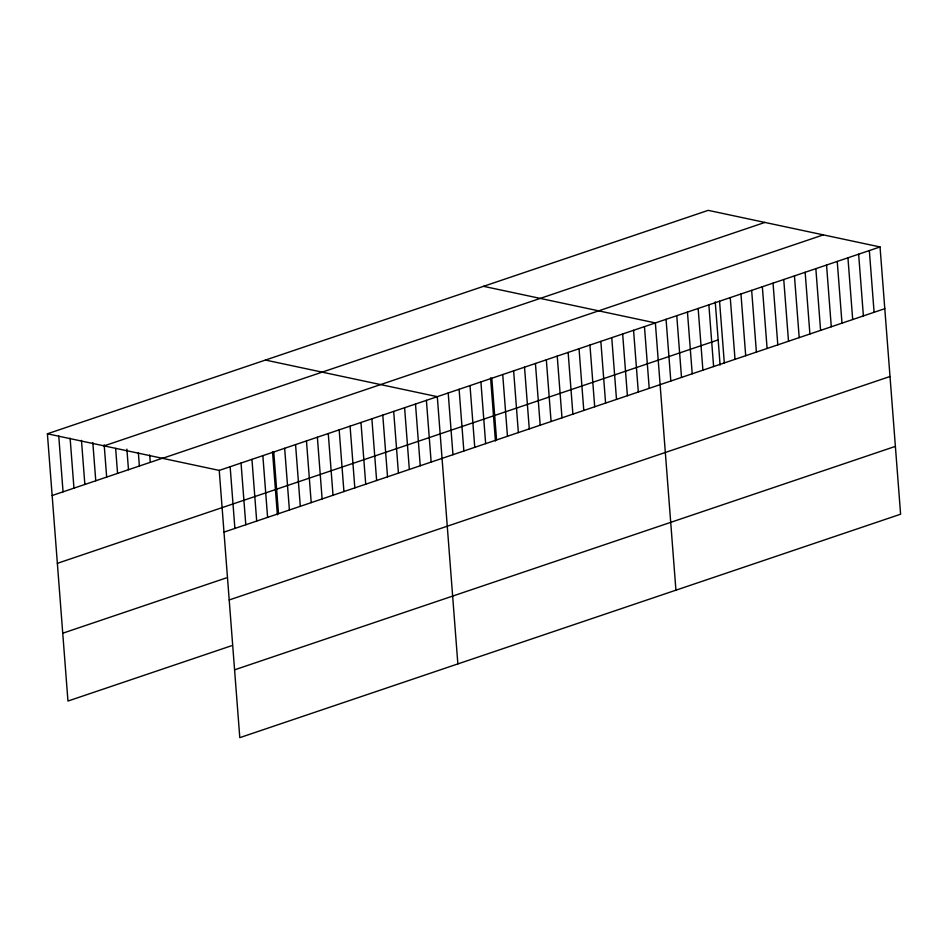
<?xml version="1.0" encoding="UTF-8"?>
<svg xmlns="http://www.w3.org/2000/svg" width="948" height="948" viewBox="0 0 948 948"><rect width="100%" height="100%" fill="white"/><g stroke="black" fill="none" stroke-linecap="round" stroke-linejoin="round"><path stroke-width="1.42" d="M47.4 433.793L708.203 210.349L880.04 246.954L900.6 514.207L239.797 737.651L219.237 470.409L47.4 433.793L67.96 701.046L231.513 645.742M104.102 445.88L764.906 222.424M52.152 495.52L163.909 457.73M162.535 458.322L823.326 234.879M219.237 470.409L880.04 246.954M57.366 563.337L718.169 339.894M223.989 532.124L884.78 308.681M62.746 633.217L226.288 577.913M229.203 599.954L890.006 376.498M234.583 669.833L895.386 446.378M483.527 286.32L655.364 322.924L675.924 590.177M265.464 360.062L437.301 396.667L457.86 663.908M869.34 250.568L874.092 312.295M858.639 254.194L863.391 315.909M847.939 257.809L852.69 319.535M837.238 261.423L841.99 323.149M826.538 265.049L831.289 326.764M815.849 268.663L820.589 330.378M805.148 272.277L809.9 334.004M794.448 275.892L799.2 337.618M783.747 279.518L788.499 341.233M773.047 283.132L777.798 344.859M762.346 286.746L767.098 348.473M751.657 290.372L756.397 352.087M740.957 293.987L745.697 355.701M730.256 297.601L735.008 359.328M719.556 301.227L724.308 362.942M715.242 301.914L720.101 365.051M708.855 304.841L713.607 366.556M698.155 308.456L702.906 370.182M687.454 312.07L692.206 373.796M676.765 315.696L681.505 377.411M666.065 319.31L670.817 381.037M644.462 326.61L649.214 388.336M633.56 330.307L638.312 392.022M622.658 333.992L627.398 395.707M611.756 337.678L616.496 399.392M600.842 341.363L605.594 403.09M589.94 345.048L594.692 406.775M579.038 348.734L583.79 410.46M568.136 352.419L572.888 414.146M557.234 356.104L561.986 417.831M546.332 359.802L551.084 421.516M535.43 363.487L540.182 425.202M524.528 367.172L529.268 428.887M513.626 370.858L518.366 432.584M502.724 374.543L507.464 436.27M491.811 378.228L496.562 439.955M490.578 377.885L495.437 441.021M480.909 381.914L485.66 443.64M470.007 385.611L474.758 447.326M459.105 389.296L463.856 451.011M448.203 392.982L452.954 454.696M426.399 400.352L431.15 462.079M415.497 404.038L420.237 465.764M404.595 407.723L409.335 469.45M393.681 411.408L398.433 473.135M382.779 415.106L387.531 476.82M371.877 418.791L376.629 480.506M360.975 422.476L365.727 484.191M350.073 426.162L354.825 487.888M339.171 429.847L343.923 491.574M328.269 433.532L333.021 495.259M317.367 437.218L322.119 498.944M306.465 440.903L311.205 502.63M295.563 444.6L300.303 506.315M284.649 448.286L289.401 510M273.747 451.971L278.499 513.686M272.514 451.627L277.373 514.764M262.845 455.656L267.597 517.383M251.943 459.342L256.695 521.068M241.041 463.027L245.793 524.754M230.139 466.712L234.891 528.439M149.713 454.993L150.282 462.34M138.361 452.8L139.38 466.025M126.89 449.139L128.478 469.71M115.644 448.416L117.564 473.396M104.173 444.754L106.662 477.081M92.821 442.562L95.76 480.766M81.469 440.37L84.858 484.464M70.116 438.177L73.956 488.149M58.752 435.985L63.054 491.834"/></g></svg>
